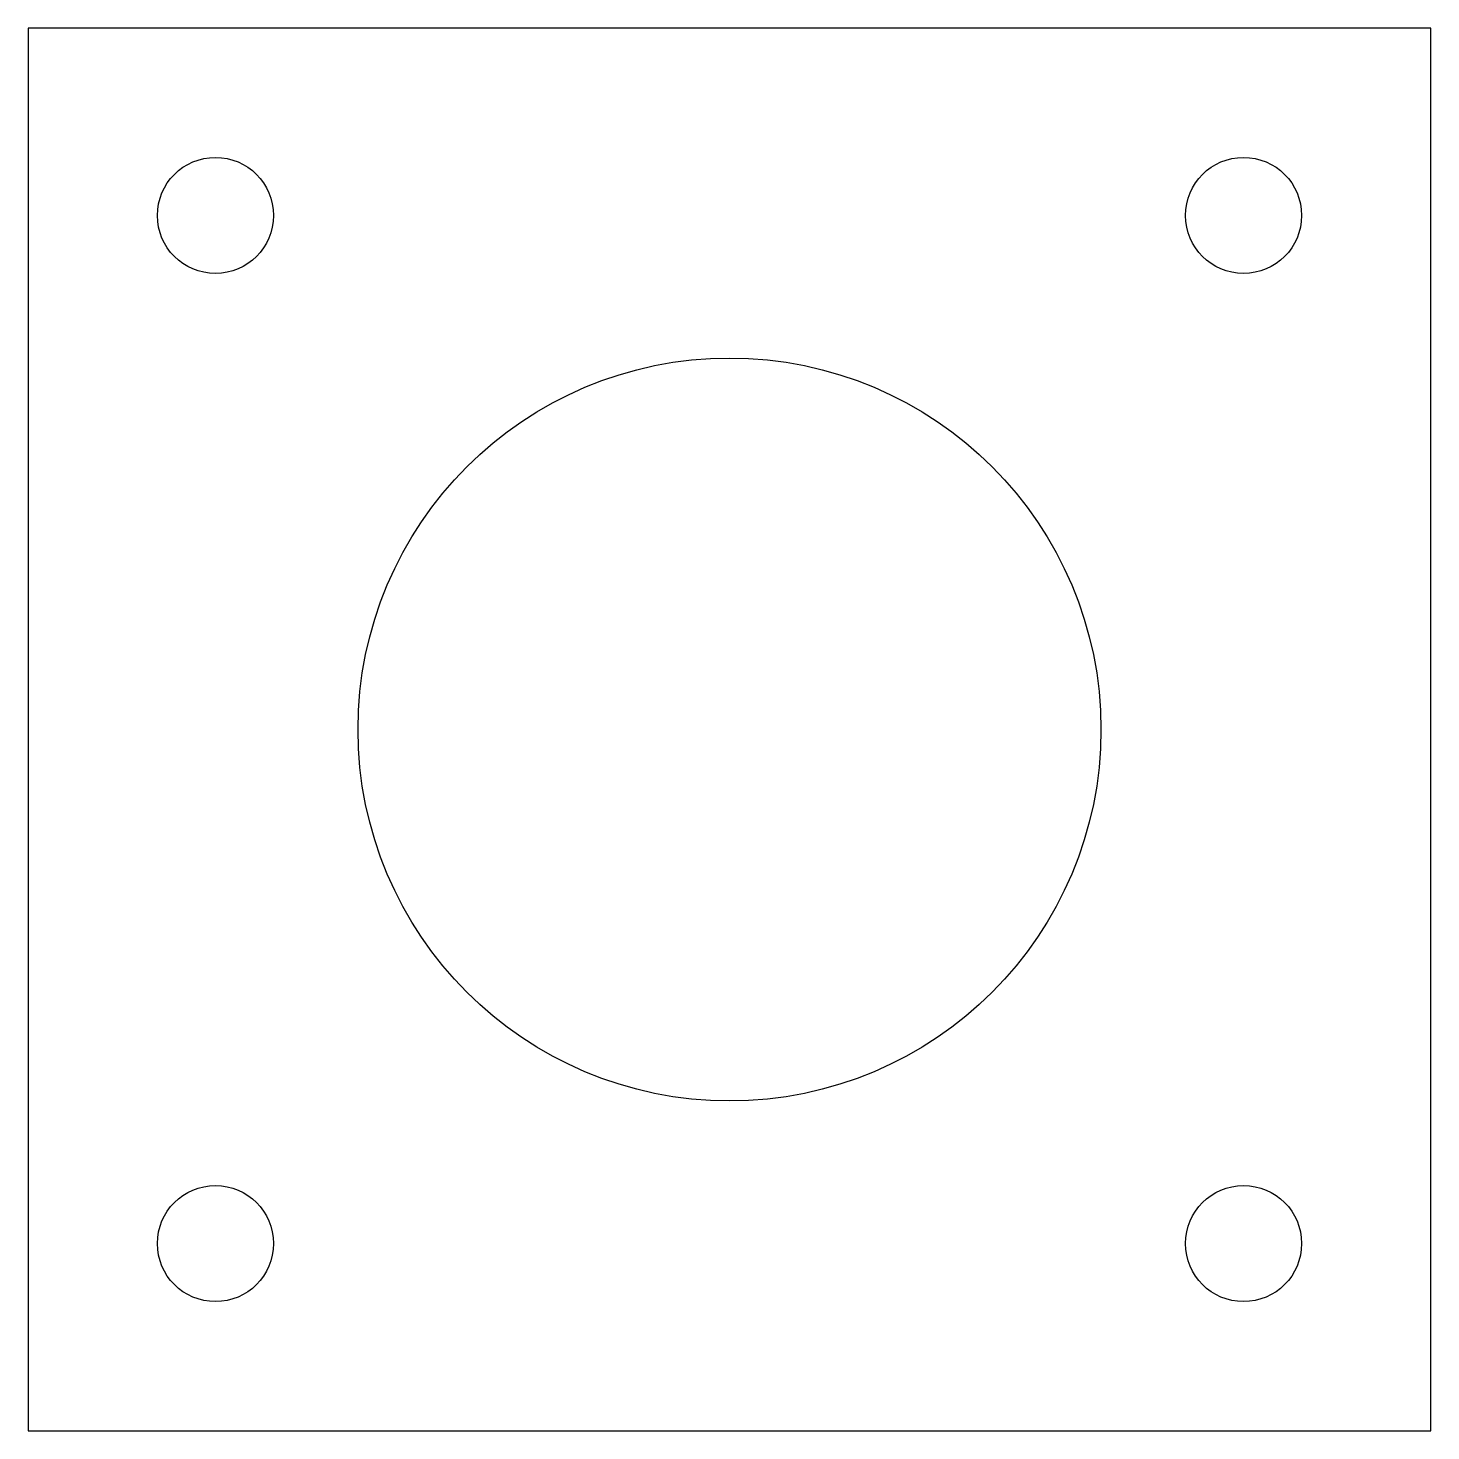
# Model space of a CAD drawing. Header units: millimetres. Extents: x 0 to 42.3, y 0 to 42.3.
import ezdxf

# ---------------------------------------------------------------- set-up
doc = ezdxf.new("R2010")
doc.units = ezdxf.units.MM
doc.layers.add('CUT_HOLES', color=7, linetype='Continuous')
doc.layers.add('CUT_OUTER', color=7, linetype='Continuous')

msp = doc.modelspace()

# ---------------------------------------------------------------- linework, layer by layer
at = {"layer": 'CUT_HOLES'}
for centre, radius in [((5.65, 36.65), 1.75), ((36.65, 36.65), 1.75), ((21.15, 21.15), 11.2), ((5.65, 5.65), 1.75), ((36.65, 5.65), 1.75)]:
    msp.add_circle(centre, radius, dxfattribs=at)
at = {"layer": 'CUT_OUTER'}
msp.add_lwpolyline([(0, 0), (42.3, 0), (42.3, 42.3), (0, 42.3)], close=True, dxfattribs=at)

doc.saveas('drawing.dxf')
